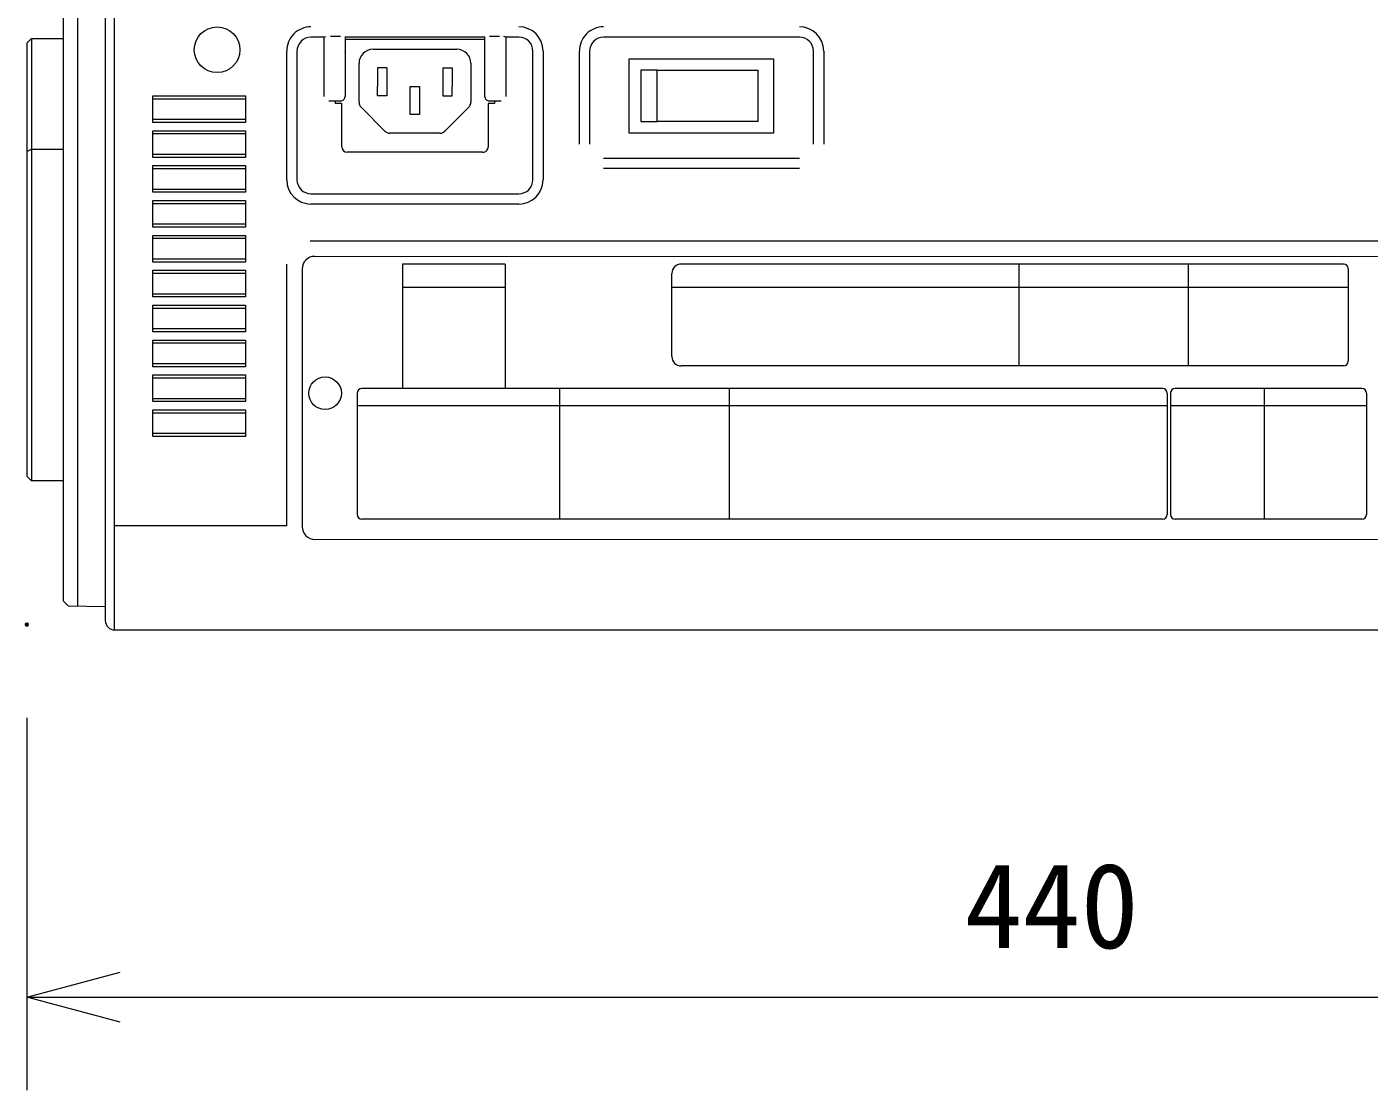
# Model space of a CAD drawing. Units: millimetres, scale not verified. Extents: x -63 to 62, y -56 to 57.
# Drawn here: x 16.52 to 45.34, y -10.28 to 12.55 of the extents above; entities that cross this region are included whole.
import ezdxf
from ezdxf.enums import TextEntityAlignment as Align

# ---------------------------------------------------------------- set-up
doc = ezdxf.new("R2010")
doc.units = ezdxf.units.MM
doc.header["$LTSCALE"] = 0.125
doc.header["$PDMODE"] = 32
doc.header["$PDSIZE"] = 0.0625
for name, color, linetype, lineweight in [('0-0_0', 7, 'Continuous', 18), ('0-4_GAIKEI', 7, 'Continuous', 18), ('0-5_SUNPO', 7, 'Continuous', 18)]:
    doc.layers.add(name, color=color, linetype=linetype, lineweight=lineweight)
doc.layers.add('0-1_DEFPOINTS', color=7, linetype='Continuous')
doc.styles.add('ＭＳ ゴシック', font='')
doc.styles.get('ＭＳ ゴシック').set_extended_font_data('MS Gothic')

# ---------------------------------------------------------------- blocks, each defined once
blk = doc.blocks.new('_OPEN30')
at = {"layer": '0-0_0'}
blk.add_line((0, 0), (-1, 0), dxfattribs=at)
blk.add_lwpolyline([(-1, 0.26795), (0, 0), (-1, -0.26795)], dxfattribs=at)
blk = doc.blocks.new('D5')
at = {"layer": '0-1_DEFPOINTS'}
blk.add_point((13.2803, -0.8979), dxfattribs=at)
at = {"layer": '0-5_SUNPO'}
for p, q in [((13.2803, -2.8979), (13.2803, -10.8979)), ((15.2803, -8.8979), (55.2803, -8.8979))]:
    blk.add_line(p, q, dxfattribs=at)
at = {"layer": '0-5_SUNPO', "xscale": 2, "yscale": 2, "rotation": 180}
blk.add_blockref('_OPEN30', (13.2803, -8.8979), dxfattribs=at)
at = {"layer": '0-5_SUNPO', "style": 'ＭＳ ゴシック'}
blk.add_text('440', height=1.833, dxfattribs=at).set_placement((33.4053, -8.3979), align=Align.BOTTOM_LEFT)

msp = doc.modelspace()

# ---------------------------------------------------------------- linework, layer by layer
at = {"layer": '0-4_GAIKEI', "color": 1}
for p, q in [((18.4089, -0.3989), (18.4089, 15.1011)), ((17.6089, 14.5886), (17.6089, 0.1137)), ((16.625, 12.3011), (16.625, 9.9261)), ((22.1025, 9.2689), (22.1025, 12.0331)), ((27.6067, 12.0331), (27.6067, 9.2689)), ((28.3839, 10.0329), (28.3839, 12.0331)), ((33.6287, 12.0331), (33.6287, 10.0329)), ((16.525, 9.8762), (16.625, 9.9262)), ((16.625, 9.9261), (16.625, 2.8011)), ((16.625, 9.9261), (17.3089, 9.9261)), ((33.1078, 9.512), (28.9048, 9.512)), ((27.0856, 8.7479), (22.6235, 8.7479)), ((22.6049, 7.9548), (48.5458, 7.9573)), ((22.1062, 1.8378), (22.1057, 7.4554)), ((18.4089, 1.8412), (22.1062, 1.8412))]:
    msp.add_line(p, q, dxfattribs=at)
at = {"layer": '0-4_GAIKEI'}
for p, q in [((17.3089, 7.9728), (17.3089, 14.4837)), ((16.525, 12.2011), (16.625, 12.3012)), ((16.525, 12.2011), (16.525, 9.8761)), ((16.625, 12.3011), (17.3089, 12.3011)), ((22.905, 12.3331), (22.6235, 12.3331)), ((22.905, 12.3331), (22.9434, 12.3431)), ((22.905, 11.061), (22.905, 12.3331)), ((23.255, 12.3461), (23.0425, 12.3461)), ((23.3548, 12.1667), (23.3562, 12.1681)), ((23.355, 12.3426), (23.355, 11.061)), ((26.3538, 12.2831), (23.3562, 12.2831)), ((26.3538, 12.3331), (23.3563, 12.3331)), ((26.3552, 12.1667), (26.3538, 12.1681)), ((26.355, 11.061), (26.355, 12.3426)), ((26.6675, 12.3461), (26.455, 12.3461)), ((26.805, 12.3331), (26.7666, 12.3431)), ((26.805, 12.3331), (26.805, 11.061)), ((27.0856, 12.3331), (26.805, 12.3331)), ((33.1077, 12.3331), (28.905, 12.3331)), ((22.3235, 12.0331), (22.3235, 9.2689)), ((23.3562, 12.0059), (23.3548, 12.0073)), ((23.955, 12.071), (25.755, 12.071)), ((26.3538, 12.0059), (26.3552, 12.0073)), ((27.3856, 9.2689), (27.3856, 12.0331)), ((28.605, 12.0331), (28.605, 10.0329)), ((29.4567, 11.8694), (32.5533, 11.8694)), ((29.4567, 10.2727), (29.4567, 11.8694)), ((32.5533, 11.8694), (32.5533, 10.2727)), ((33.4077, 10.0329), (33.4077, 12.0331)), ((23.655, 11.621), (23.655, 11.771)), ((23.655, 10.9331), (23.655, 11.621)), ((24.255, 11.671), (24.255, 11.071)), ((25.455, 11.671), (25.455, 11.071)), ((25.455, 11.671), (25.655, 11.671)), ((25.655, 11.671), (25.655, 11.271)), ((26.055, 11.771), (26.055, 11.621)), ((26.055, 11.621), (26.055, 10.9331)), ((29.705, 11.621), (29.705, 10.521)), ((30.055, 11.621), (29.705, 11.621)), ((30.055, 10.521), (30.055, 11.621)), ((30.055, 11.621), (32.2191, 11.621)), ((32.2191, 10.521), (32.2191, 11.621)), ((24.955, 11.271), (24.955, 10.871)), ((25.655, 11.071), (25.655, 11.271)), ((19.2284, 10.5007), (19.2284, 11.072)), ((19.2284, 11.072), (21.2217, 11.072)), ((19.2284, 11.0113), (21.2217, 11.0113)), ((21.2217, 11.072), (21.2217, 10.5007)), ((23.0425, 10.961), (23.0059, 10.961)), ((23.255, 10.961), (23.0425, 10.961)), ((23.1494, 10.911), (23.1494, 10.961)), ((25.455, 11.071), (25.655, 11.071)), ((26.6675, 10.961), (26.455, 10.961)), ((26.5606, 10.961), (26.5606, 10.911)), ((26.7041, 10.961), (26.6675, 10.961)), ((23.2835, 10.911), (23.1494, 10.911)), ((23.2835, 9.9789), (23.2835, 10.911)), ((24.2111, 10.315), (23.6989, 10.8271)), ((24.755, 10.671), (24.755, 10.871)), ((24.955, 10.671), (24.755, 10.671)), ((24.955, 10.871), (24.955, 10.671)), ((26.0111, 10.8271), (25.4989, 10.3149)), ((26.4272, 10.911), (26.4276, 9.979)), ((26.5606, 10.911), (26.4272, 10.911)), ((21.2217, 10.5617), (19.2284, 10.5617)), ((21.2217, 10.5007), (19.2284, 10.5007)), ((29.705, 10.521), (30.055, 10.521)), ((32.2191, 10.521), (30.055, 10.521)), ((19.2284, 10.3226), (21.2217, 10.3226)), ((19.2284, 9.7513), (19.2284, 10.3226)), ((19.2284, 10.2619), (21.2217, 10.2619)), ((21.2217, 10.3226), (21.2217, 9.7513)), ((25.3929, 10.271), (24.3171, 10.271)), ((32.5533, 10.2727), (29.4567, 10.2727)), ((16.525, 9.8761), (16.525, 2.9011)), ((21.2217, 9.8123), (19.2284, 9.8123)), ((26.3076, 9.8589), (23.4035, 9.8589)), ((21.2217, 9.7513), (19.2284, 9.7513)), ((19.2284, 9.0019), (19.2284, 9.5732)), ((19.2284, 9.5732), (21.2217, 9.5732)), ((19.2284, 9.5125), (21.2217, 9.5125)), ((21.2217, 9.5732), (21.2217, 9.0019)), ((28.9048, 9.7331), (33.1078, 9.7331)), ((21.2217, 9.0629), (19.2284, 9.0629)), ((21.2217, 9.0019), (19.2284, 9.0019)), ((22.6235, 8.9689), (27.0856, 8.9689)), ((19.2284, 8.2525), (19.2284, 8.8238)), ((19.2284, 8.8238), (21.2217, 8.8238)), ((19.2284, 8.7631), (21.2217, 8.7631)), ((21.2217, 8.8238), (21.2217, 8.2525)), ((21.2217, 8.3135), (19.2284, 8.3135)), ((21.2217, 8.2525), (19.2284, 8.2525)), ((19.2284, 8.0744), (21.2217, 8.0744)), ((19.2284, 7.5031), (19.2284, 8.0744)), ((21.2217, 8.0744), (21.2217, 7.5031)), ((17.3089, 0.2186), (17.3089, 7.9728)), ((19.2284, 8.0137), (21.2217, 8.0137)), ((21.2217, 7.5641), (19.2284, 7.5641)), ((21.2217, 7.5031), (19.2284, 7.5031)), ((22.7054, 7.625), (48.4454, 7.6275)), ((19.2284, 6.7537), (19.2284, 7.325)), ((19.2284, 7.325), (21.2217, 7.325)), ((19.2284, 7.2643), (21.2217, 7.2643)), ((21.2217, 7.325), (21.2217, 6.7537)), ((22.4354, 7.355), (22.436, 1.815)), ((26.7913, 7.4589), (24.5913, 7.4589)), ((24.5913, 7.4589), (24.5913, 4.7861)), ((26.7913, 7.4589), (26.7913, 4.7861)), ((30.3707, 5.4708), (30.3707, 7.2589)), ((44.7865, 7.4589), (30.5707, 7.4589)), ((37.8195, 7.4589), (37.8195, 5.2708)), ((41.4528, 7.4589), (41.4528, 5.2708)), ((44.8865, 7.3589), (44.8865, 5.3708)), ((26.7913, 6.9588), (24.5913, 6.9588)), ((44.8865, 6.9588), (30.3707, 6.9588)), ((21.2217, 6.8147), (19.2284, 6.8147)), ((21.2217, 6.7537), (19.2284, 6.7537)), ((19.2284, 6.5756), (21.2217, 6.5756)), ((19.2284, 6.0043), (19.2284, 6.5756)), ((19.2284, 6.5149), (21.2217, 6.5149)), ((21.2217, 6.5756), (21.2217, 6.0043)), ((21.2217, 6.0653), (19.2284, 6.0653)), ((21.2217, 6.0043), (19.2284, 6.0043)), ((19.2284, 5.8262), (21.2217, 5.8262)), ((19.2284, 5.2549), (19.2284, 5.8262)), ((19.2284, 5.7655), (21.2217, 5.7655)), ((21.2217, 5.8262), (21.2217, 5.2549)), ((21.2217, 5.3159), (19.2284, 5.3159)), ((21.2217, 5.2549), (19.2284, 5.2549)), ((44.7865, 5.2708), (30.5707, 5.2708)), ((19.2284, 4.5055), (19.2284, 5.0768)), ((19.2284, 5.0768), (21.2217, 5.0768)), ((19.2284, 5.0162), (21.2217, 5.0162)), ((21.2217, 5.0768), (21.2217, 4.5055)), ((23.6164, 4.6861), (23.6164, 2.0822)), ((28.0511, 4.7861), (23.7164, 4.7861)), ((27.9646, 1.9822), (27.9646, 4.7861)), ((40.9017, 4.7844), (28.0511, 4.7844)), ((31.6046, 1.9804), (31.6046, 4.7844)), ((41.0017, 4.6844), (41.0017, 2.0804)), ((41.0692, 4.6857), (41.0692, 2.0817)), ((45.1818, 4.7857), (41.1692, 4.7857)), ((43.0818, 4.7857), (43.0818, 1.9817)), ((45.2818, 4.6857), (45.2818, 2.0817)), ((21.2217, 4.5665), (19.2284, 4.5665)), ((21.2217, 4.5055), (19.2284, 4.5055)), ((19.2284, 4.3274), (21.2217, 4.3274)), ((19.2284, 3.7561), (19.2284, 4.3274)), ((21.2217, 4.3274), (21.2217, 3.7561)), ((28.0511, 4.4154), (23.6164, 4.4154)), ((41.0017, 4.4137), (28.0511, 4.4137)), ((45.2818, 4.4137), (41.0692, 4.4137)), ((19.2284, 4.2668), (21.2217, 4.2668)), ((21.2217, 3.8171), (19.2284, 3.8171)), ((21.2217, 3.7561), (19.2284, 3.7561)), ((16.625, 2.8012), (16.525, 2.9012)), ((17.3089, 2.8011), (16.625, 2.8011)), ((28.0511, 1.9822), (23.7164, 1.9822)), ((40.9017, 1.9804), (28.0511, 1.9804)), ((45.1818, 1.9817), (41.1692, 1.9817)), ((22.706, 1.545), (48.446, 1.5475)), ((17.4084, 0.1173), (17.3089, 0.2186)), ((17.4084, 0.1173), (18.2089, 0.1029)), ((18.4089, -0.3989), (60.375, -0.3989))]:
    msp.add_line(p, q, dxfattribs=at)
for points in [[(18.2089, 14.9011), (18.2089, 12.8612), (18.2089, 1.8412), (18.2089, -0.1989)], [(24.255, 11.671), (24.055, 11.671), (24.055, 11.271)], [(24.255, 11.071), (24.055, 11.071), (24.055, 11.271)], [(24.755, 10.871), (24.755, 11.271), (24.955, 11.271)]]:
    msp.add_lwpolyline(points, dxfattribs=at)
at = {"layer": '0-4_GAIKEI', "color": 1}
msp.add_circle((20.6089, 12.0612), 0.4905, dxfattribs=at)
at = {"layer": '0-4_GAIKEI'}
msp.add_circle((22.9257, 4.6851), 0.35, dxfattribs=at)
at = {"layer": '0-4_GAIKEI', "color": 1}
for centre, start, end in [((22.6235, 12.0331), 89.99996, 180), ((27.0856, 12.0331), 359.99998, 89.99996), ((28.905, 12.0331), 89.99996, 180), ((33.1077, 12.0331), 359.99998, 89.99996), ((22.6235, 9.2689), 180, 269.99998), ((27.0856, 9.2689), 270, 359.99998)]:
    msp.add_arc(centre, 0.5211, start, end, dxfattribs=at)
at = {"layer": '0-4_GAIKEI'}
for centre, radius, start, end in [((22.6235, 12.0331), 0.3, 89.99996, 180), ((27.0856, 12.0331), 0.3, 359.99998, 89.99996), ((28.905, 12.0331), 0.3, 89.99996, 180), ((33.1077, 12.0331), 0.3, 359.99998, 89.99996), ((23.955, 11.771), 0.3, 89.99996, 180), ((25.755, 11.771), 0.3, 359.99998, 89.99996), ((23.255, 11.061), 0.1, 270, 0.00129), ((26.455, 11.061), 0.1, 179.99864, 269.99998), ((23.805, 10.9331), 0.15, 180, 224.99996), ((25.905, 10.9331), 0.15, 315, 359.99998), ((24.3171, 10.421), 0.15, 224.99996, 269.99998), ((25.3929, 10.421), 0.15, 270, 315), ((23.4035, 9.9789), 0.12, 180.00002, 270), ((26.3076, 9.9789), 0.12, 270, 0.02583), ((22.6235, 9.2689), 0.3, 180, 269.99998), ((27.0856, 9.2689), 0.3, 270, 359.99998), ((22.7054, 7.355), 0.27, 90.00549, 180.00549), ((30.5707, 7.2589), 0.2, 90, 180), ((44.7865, 7.3589), 0.1, 0, 90), ((30.5707, 5.4708), 0.2, 180, 270), ((44.7865, 5.3708), 0.1, 270, 0), ((23.7164, 4.6861), 0.1, 90, 180), ((40.9017, 4.6844), 0.1, 0, 90), ((41.1692, 4.6857), 0.1, 90, 180), ((45.1818, 4.6857), 0.1, 0, 90), ((23.7164, 2.0822), 0.1, 180, 270), ((40.9017, 2.0804), 0.1, 270, 0), ((41.1692, 2.0817), 0.1, 180, 270), ((45.1818, 2.0817), 0.1, 270, 0), ((22.706, 1.815), 0.27, 180.00549, 270.00549), ((18.4089, -0.1989), 0.2, 180, 270.00004)]:
    msp.add_arc(centre, radius, start, end, dxfattribs=at)

# ---------------------------------------------------------------- block references
at = {"layer": '0-5_SUNPO'}
msp.add_blockref('D5', (3.2447, 0.6144), dxfattribs=at)

doc.saveas('drawing.dxf')
